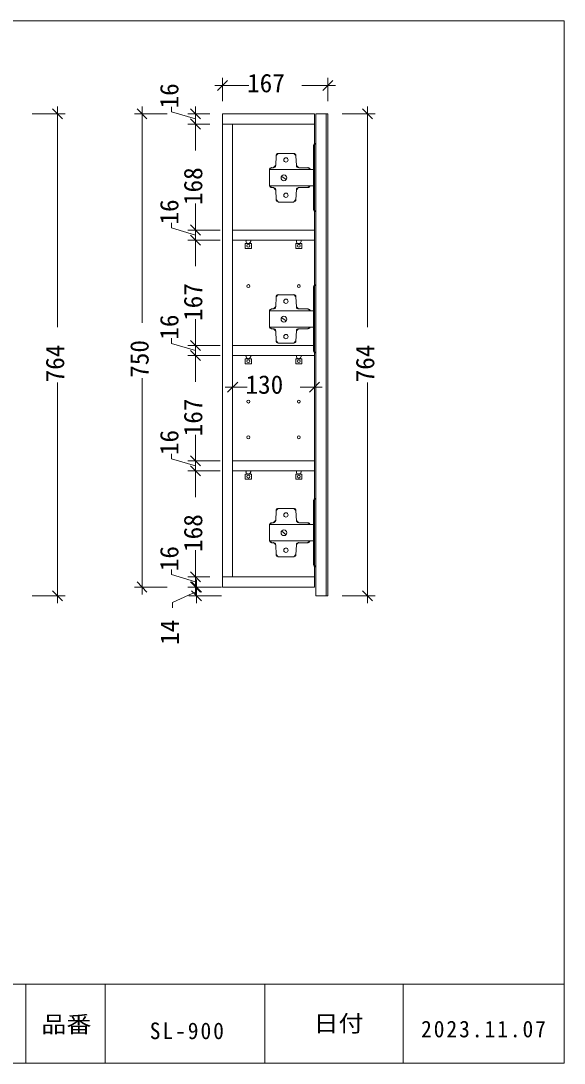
# Model space of a CAD drawing. Units: millimetres, scale not verified. Extents: x -1249 to 1249, y -827 to 827.
# Drawn here: x 387 to 1249, y -827 to 827 of the extents above; entities that cross this region are included whole.
import ezdxf
from ezdxf.enums import TextEntityAlignment as Align

# ---------------------------------------------------------------- set-up
doc = ezdxf.new("R2010")
doc.units = ezdxf.units.MM
doc.header["$LTSCALE"] = 6
doc.layers.add('0-0_0', color=1, linetype='Continuous', lineweight=18)
doc.styles.add('ＭＳ ゴシック', font='')
doc.styles.get('ＭＳ ゴシック').set_extended_font_data('MS Gothic')

msp = doc.modelspace()

# ---------------------------------------------------------------- linework, layer by layer
at = {"layer": '0-0_0'}
for p, q in [((714.838, 731.951), (698.825, 715.938)), ((706.831, 698.834), (706.831, 735.955)), ((865.869, 715.938), (881.882, 731.951)), ((873.875, 698.834), (873.875, 735.955)), ((694.821, 723.945), (748.319, 723.945)), ((885.885, 723.945), (832.387, 723.945)), ((404.769, 678.817), (456.811, 678.817)), ((452.808, 670.811), (436.795, 686.824)), ((444.801, 690.827), (444.801, 340.726)), ((618.76, 678.817), (567.082, 678.817)), ((586.734, 670.811), (571.085, 686.824)), ((579.092, 690.827), (579.092, 347.277)), ((686.815, 678.817), (651.878, 678.817)), ((671.894, 670.811), (655.881, 686.824)), ((663.887, 650.795), (663.887, 690.827)), ((896.803, 678.817), (948.845, 678.817)), ((944.842, 670.811), (928.829, 686.824)), ((936.835, 690.827), (936.835, 340.726)), ((663.887, 674.814), (663.887, 620.589)), ((663.887, 482.659), (663.887, 536.521)), ((663.887, 466.646), (663.887, 506.678)), ((663.887, 490.665), (663.887, 437.168)), ((663.887, 299.602), (663.887, 353.1)), ((663.887, 283.589), (663.887, 323.621)), ((663.887, 307.608), (663.887, 254.111)), ((444.801, -97.446), (444.801, 252.655)), ((579.092, -83.617), (579.092, 259.934)), ((730.851, 253.383), (714.838, 237.37)), ((722.844, 245.376), (722.844, 257.386)), ((844.761, 237.37), (860.774, 253.383)), ((852.767, 245.376), (852.767, 257.386)), ((936.835, -97.446), (936.835, 252.655)), ((710.834, 245.376), (745.772, 245.376)), ((864.777, 245.376), (830.204, 245.376)), ((663.887, 116.545), (663.887, 170.043)), ((663.887, 100.532), (663.887, 140.564)), ((663.887, 124.551), (663.887, 70.69)), ((663.887, -67.604), (663.887, -13.378)), ((663.887, -83.617), (663.887, -43.584)), ((571.085, -63.601), (586.734, -79.614)), ((655.881, -63.601), (671.894, -79.614)), ((673.35, -79.614), (657.337, -63.601)), ((665.343, -97.446), (665.343, -59.597)), ((436.795, -77.43), (452.808, -93.443)), ((618.76, -71.607), (567.082, -71.607)), ((686.815, -71.607), (651.878, -71.607)), ((705.375, -71.607), (653.333, -71.607)), ((657.337, -77.43), (673.35, -93.443)), ((928.829, -77.43), (944.842, -93.443)), ((404.769, -85.436), (456.811, -85.436)), ((705.375, -85.436), (653.333, -85.436)), ((896.803, -85.436), (948.845, -85.436))]:
    msp.add_line(p, q, dxfattribs=at)
at = {"layer": '0-0_0', "color": 8}
for p, q in [((851.312, 628.777), (854.769, 632.234)), ((791.627, 612.764), (795.084, 616.221)), ((819.832, 616.221), (823.289, 612.764)), ((790.896, 596.958), (787.442, 593.658)), ((827.474, 593.658), (824.02, 596.958)), ((781.183, 591.065), (784.53, 593.658)), ((842.395, 593.658), (845.743, 591.065)), ((784.53, 561.996), (781.183, 564.589)), ((845.743, 564.589), (842.395, 561.996)), ((787.442, 561.996), (790.896, 558.696)), ((824.02, 558.696), (827.474, 561.996)), ((795.084, 539.432), (791.627, 542.889)), ((823.289, 542.889), (819.832, 539.432)), ((854.769, 523.783), (851.312, 527.24)), ((851.312, 404.596), (854.769, 408.053)), ((791.627, 388.947), (795.084, 392.404)), ((819.832, 392.404), (823.289, 388.947)), ((781.183, 366.884), (784.53, 369.477)), ((790.896, 372.777), (787.442, 369.477)), ((827.474, 369.477), (824.02, 372.777)), ((842.395, 369.477), (845.743, 366.884)), ((784.53, 338.179), (781.183, 340.771)), ((787.442, 338.179), (790.896, 334.878)), ((824.02, 334.878), (827.474, 338.179)), ((845.743, 340.771), (842.395, 338.179)), ((795.084, 315.251), (791.627, 318.708)), ((823.289, 318.708), (819.832, 315.251)), ((854.769, 299.602), (851.312, 303.059)), ((851.312, 65.413), (854.769, 68.87)), ((791.627, 49.764), (795.084, 53.221)), ((819.832, 53.221), (823.289, 49.764)), ((790.896, 33.958), (787.442, 30.657)), ((827.474, 30.657), (824.02, 33.958)), ((781.183, 27.701), (784.53, 30.293)), ((842.395, 30.293), (845.743, 27.701)), ((784.53, -1.005), (781.183, 1.588)), ((845.743, 1.588), (842.395, -1.005)), ((787.442, -1.005), (790.896, -4.305)), ((824.02, -4.305), (827.474, -1.005)), ((795.084, -23.568), (791.627, -20.111)), ((823.289, -20.111), (819.832, -23.568)), ((854.769, -39.581), (851.312, -36.124))]:
    msp.add_line(p, q, dxfattribs=at)
at = {"layer": '0-0_0', "color": 7, "lineweight": 15}
for p, q in [((748.319, 473.561), (747.227, 473.561)), ((828.384, 473.561), (827.292, 473.561)), ((748.319, 290.504), (747.227, 290.504)), ((828.384, 290.504), (827.292, 290.504)), ((748.319, 107.447), (747.227, 107.447)), ((828.384, 107.447), (827.292, 107.447))]:
    msp.add_line(p, q, dxfattribs=at)
at = {"layer": '0-0_0', "color": 7}
for p, q in [((-1249.379, -701.329), (1248.863, -701.329)), ((394.89, -701.329), (394.89, -826.86)), ((774.029, -701.329), (774.029, -826.86)), ((993.435, -701.329), (993.435, -826.86))]:
    msp.add_line(p, q, dxfattribs=at)
for points in [[(-1249.379, -826.86), (1248.863, -826.86), (1248.863, 826.506), (-1249.379, 826.506)], [(706.831, 662.805), (706.831, 678.817), (852.767, 678.817), (852.767, 662.805)], [(706.831, -71.607), (706.831, 678.817), (852.767, 678.817), (852.767, -71.607)], [(870.964, 678.817), (870.964, -85.436), (873.875, -85.436), (873.875, 678.817), (854.951, 678.817), (854.951, -85.436), (870.964, -85.436)], [(706.831, 662.805), (722.844, 662.805), (722.844, -55.594), (706.831, -55.594)], [(722.844, 478.656), (722.844, 494.669), (852.767, 494.669), (852.767, 478.656)], [(722.844, 295.599), (722.844, 311.612), (852.767, 311.612), (852.767, 295.599)], [(722.844, 112.542), (722.844, 128.555), (852.767, 128.555), (852.767, 112.542)], [(706.831, -71.607), (706.831, -55.594), (852.767, -55.594), (852.767, -71.607)]]:
    msp.add_lwpolyline(points, close=True, dxfattribs=at)
at = {"layer": '0-0_0'}
for points in [[(663.887, 670.811), (626.039, 682.093), (626.039, 690.099)], [(651.878, 662.805), (686.815, 662.805), (651.878, 662.805)], [(671.894, 654.798), (655.881, 670.811), (671.894, 654.798)], [(663.887, 486.662), (626.039, 497.944), (626.039, 505.951)], [(671.894, 486.662), (655.881, 502.675), (671.894, 486.662)], [(651.878, 494.669), (702.828, 494.669), (651.878, 494.669)], [(671.894, 470.649), (655.881, 486.662), (671.894, 470.649)], [(651.878, 478.656), (702.828, 478.656), (651.878, 478.656)], [(663.887, 303.605), (626.039, 314.887), (626.039, 322.893)], [(671.894, 303.605), (655.881, 319.618), (671.894, 303.605)], [(651.878, 311.612), (702.828, 311.612), (651.878, 311.612)], [(655.881, 303.605), (671.894, 287.592), (655.881, 303.605)], [(651.878, 295.599), (702.828, 295.599), (651.878, 295.599)], [(663.887, 120.548), (626.039, 131.83), (626.039, 139.836)], [(671.894, 120.548), (655.881, 136.561), (671.894, 120.548)], [(651.878, 128.555), (702.828, 128.555), (651.878, 128.555)], [(671.894, 104.535), (655.881, 120.548), (671.894, 104.535)], [(651.878, 112.542), (702.828, 112.542), (651.878, 112.542)], [(663.887, -63.601), (626.039, -51.955), (626.039, -43.948)], [(671.894, -63.601), (655.881, -47.588), (671.894, -63.601)], [(651.878, -55.594), (686.815, -55.594), (651.878, -55.594)], [(665.343, -78.522), (627.13, -96.354), (627.13, -104.361)]]:
    msp.add_lwpolyline(points, dxfattribs=at)
at = {"layer": '0-0_0', "color": 8}
for points in [[(851.312, 628.595), (851.312, 527.058), (851.312, 628.595)], [(854.951, 523.419), (854.951, 631.87), (854.951, 523.419)], [(791.263, 596.933), (791.991, 612.582), (791.263, 596.933)], [(795.266, 616.221), (820.014, 616.221), (795.266, 616.221)], [(823.289, 612.582), (824.017, 596.933), (823.289, 612.582)], [(784.712, 593.294), (787.624, 593.294), (784.712, 593.294)], [(808.004, 574.733), (801.089, 579.828), (808.004, 574.733)], [(827.656, 593.294), (842.577, 593.294), (827.656, 593.294)], [(784.712, 561.996), (787.624, 561.996), (784.712, 561.996)], [(791.263, 558.72), (791.991, 542.707), (791.263, 558.72)], [(823.289, 542.707), (824.017, 558.72), (823.289, 542.707)], [(827.656, 561.996), (842.577, 561.996), (827.656, 561.996)], [(795.266, 539.068), (820.014, 539.068), (795.266, 539.068)], [(851.312, 404.414), (851.312, 302.877), (851.312, 404.414)], [(854.951, 299.238), (854.951, 407.689), (854.951, 299.238)], [(791.263, 372.752), (791.991, 388.765), (791.263, 372.752)], [(795.266, 392.04), (820.014, 392.04), (795.266, 392.04)], [(823.289, 388.765), (824.017, 372.752), (823.289, 388.765)], [(784.712, 369.477), (787.624, 369.477), (784.712, 369.477)], [(827.656, 369.477), (842.577, 369.477), (827.656, 369.477)], [(808.004, 350.552), (801.089, 355.647), (808.004, 350.552)], [(784.712, 337.815), (787.624, 337.815), (784.712, 337.815)], [(791.263, 334.539), (791.991, 318.526), (791.263, 334.539)], [(823.289, 318.526), (824.017, 334.539), (823.289, 318.526)], [(827.656, 337.815), (842.577, 337.815), (827.656, 337.815)], [(795.266, 315.251), (820.014, 315.251), (795.266, 315.251)], [(854.951, -39.581), (854.951, 68.87), (854.951, -39.581)], [(795.266, 53.221), (820.014, 53.221), (795.266, 53.221)], [(851.312, 65.231), (851.312, -36.306), (851.312, 65.231)], [(791.263, 33.569), (791.991, 49.582), (791.263, 33.569)], [(823.289, 49.582), (824.017, 33.569), (823.289, 49.582)], [(784.712, 30.293), (787.624, 30.293), (784.712, 30.293)], [(808.004, 11.369), (801.089, 16.828), (808.004, 11.369)], [(827.656, 30.293), (842.577, 30.293), (827.656, 30.293)], [(784.712, -1.369), (787.624, -1.369), (784.712, -1.369)], [(791.263, -4.644), (791.991, -20.293), (791.263, -4.644)], [(823.289, -20.293), (824.017, -4.644), (823.289, -20.293)], [(827.656, -1.369), (842.577, -1.369), (827.656, -1.369)], [(795.266, -23.932), (820.014, -23.932), (795.266, -23.932)]]:
    msp.add_lwpolyline(points, dxfattribs=at)
for points in [[(851.312, 590.746), (781.437, 590.746), (781.437, 564.543), (851.312, 564.543), (781.437, 564.543), (781.437, 590.746)], [(851.312, 366.565), (781.437, 366.565), (781.437, 340.362), (851.312, 340.362), (781.437, 340.362), (781.437, 366.565)], [(851.312, 27.746), (781.437, 27.746), (781.437, 1.543), (851.312, 1.543), (781.437, 1.543), (781.437, 27.746)]]:
    msp.add_lwpolyline(points, close=True, dxfattribs=at)
at = {"layer": '0-0_0', "color": 7, "lineweight": 15}
for points in [[(742.86, 473.561), (742.86, 465.554), (752.686, 465.554), (752.686, 473.561)], [(822.925, 473.561), (822.925, 465.554), (832.751, 465.554), (832.751, 473.561)], [(742.86, 290.504), (742.86, 282.497), (752.686, 282.497), (752.686, 290.504)], [(822.925, 290.504), (822.925, 282.497), (832.751, 282.497), (832.751, 290.504)], [(742.86, 107.447), (742.86, 99.44), (752.686, 99.44), (752.686, 107.447)], [(822.925, 107.447), (822.925, 99.44), (832.751, 99.44), (832.751, 107.447)]]:
    msp.add_lwpolyline(points, close=True, dxfattribs=at)
for points in [[(744.316, 476.472), (744.316, 478.656), (751.595, 478.656), (751.595, 476.472)], [(824.381, 476.472), (824.381, 478.656), (831.659, 478.656), (831.659, 476.472)], [(744.316, 293.779), (744.316, 295.599), (751.595, 295.599), (751.595, 293.779)], [(824.381, 293.779), (824.381, 295.599), (831.659, 295.599), (831.659, 293.779)], [(744.316, 110.722), (744.316, 112.542), (751.595, 112.542), (751.595, 110.722)], [(824.381, 110.722), (824.381, 112.542), (831.659, 112.542), (831.659, 110.722)]]:
    msp.add_lwpolyline(points, dxfattribs=at)
at = {"layer": '0-0_0', "color": 7}
msp.add_lwpolyline([(520.421, -826.86), (520.421, -701.329), (520.421, -826.86)], dxfattribs=at)
at = {"layer": '0-0_0', "color": 8}
for centre, radius in [((807.458, 605.849), 3.457), ((807.458, 605.849), 3.457), ((804.183, 577.463), 4.549), ((804.183, 577.463), 4.549), ((807.458, 549.804), 3.457), ((807.458, 549.804), 3.457), ((807.458, 381.668), 3.457), ((807.458, 381.668), 3.457), ((804.183, 353.282), 4.549), ((804.183, 353.282), 4.549), ((807.458, 325.623), 3.457), ((807.458, 325.623), 3.457), ((807.458, 42.849), 3.457), ((807.458, 42.849), 3.457), ((804.183, 14.462), 4.549), ((804.183, 14.462), 4.549), ((807.458, -13.196), 3.457), ((807.458, -13.196), 3.457)]:
    msp.add_circle(centre, radius, dxfattribs=at)
at = {"layer": '0-0_0', "color": 7, "lineweight": 15}
for centre in [(747.773, 469.739), (827.838, 469.739), (747.773, 286.682), (827.838, 286.682), (747.773, 103.625), (827.838, 103.625)]:
    msp.add_circle(centre, 2.365, dxfattribs=at)
at = {"layer": '0-0_0', "color": 7}
for centre in [(747.773, 469.739), (827.838, 469.739), (747.773, 405.688), (827.838, 405.688), (747.773, 286.682), (827.838, 286.682), (747.773, 222.631), (827.838, 222.631), (747.773, 165.858), (827.838, 165.858), (747.773, 103.625), (827.838, 103.625)]:
    msp.add_circle(centre, 2.365, dxfattribs=at)
at = {"layer": '0-0_0', "color": 8}
for centre, start, end in [((854.769, 628.777), 89.99996, 180.00004), ((795.084, 612.764), 89.99996, 180.00004), ((819.832, 612.764), 359.99996, 90.00004), ((787.442, 597.115), 269.99997, 357.39629), ((827.474, 597.115), 182.60371, 270.00003), ((784.53, 590.2), 90, 165.52001), ((842.395, 590.2), 14.47999, 90), ((784.53, 565.453), 194.47999, 270), ((842.395, 565.453), 270, 345.52001), ((787.442, 558.538), 2.60371, 90.00003), ((827.474, 558.538), 89.99997, 177.39629), ((795.084, 542.889), 179.99996, 270.00004), ((819.832, 542.889), 269.99996, 0.00004), ((854.769, 527.24), 179.99996, 270.00004), ((854.769, 404.596), 89.99996, 180.00004), ((795.084, 388.947), 89.99996, 180.00004), ((819.832, 388.947), 359.99996, 90.00004), ((784.53, 366.019), 90, 165.52001), ((787.442, 372.934), 269.99997, 357.39629), ((827.474, 372.934), 182.60371, 270.00003), ((842.395, 366.019), 14.47999, 90), ((784.53, 341.636), 194.47999, 270), ((787.442, 334.721), 2.60371, 90.00003), ((827.474, 334.721), 89.99997, 177.39629), ((842.395, 341.636), 270, 345.52001), ((795.084, 318.708), 179.99996, 270.00004), ((819.832, 318.708), 269.99996, 0.00004), ((854.769, 303.059), 179.99996, 270.00004), ((854.769, 65.413), 89.99996, 180.00004), ((795.084, 49.764), 89.99996, 180.00004), ((819.832, 49.764), 359.99996, 90.00004), ((787.442, 34.115), 269.99997, 357.39629), ((827.474, 34.115), 182.60371, 270.00003), ((784.53, 26.836), 90, 165.52001), ((842.395, 26.836), 14.47999, 90), ((784.53, 2.453), 194.47999, 270), ((842.395, 2.453), 270, 345.52001), ((787.442, -4.462), 2.60371, 90.00003), ((827.474, -4.462), 89.99997, 177.39629), ((795.084, -20.111), 179.99996, 270.00004), ((819.832, -20.111), 269.99996, 0.00004), ((854.769, -36.124), 179.99996, 270.00004)]:
    msp.add_arc(centre, 3.457, start, end, dxfattribs=at)
at = {"layer": '0-0_0', "color": 7, "lineweight": 15}
for centre, start, end in [((747.045, 476.654), 180, 270), ((748.137, 476.654), 270, 360), ((827.11, 476.654), 180, 270), ((828.202, 476.654), 270, 360), ((747.045, 293.961), 180, 270), ((748.137, 293.961), 270, 360), ((827.11, 293.961), 180, 270), ((828.202, 293.961), 270, 360), ((747.045, 110.904), 180, 270), ((748.137, 110.904), 270, 360), ((827.11, 110.904), 180, 270), ((828.202, 110.904), 270, 360)]:
    msp.add_arc(centre, 3.093, start, end, dxfattribs=at)

# ---------------------------------------------------------------- texts
at = {"layer": '0-0_0', "color": 7, "style": 'ＭＳ ゴシック'}
for s, p in [('167', (745.772, 704.369)), ('130', (743.224, 226.164))]:
    msp.add_text(s, height=29.33, dxfattribs=at).set_placement(p, align=Align.BOTTOM_LEFT)
for s, p in [('16', (645.615, 687.552)), ('168', (683.463, 534.337)), ('16', (645.615, 503.403)), ('167', (683.463, 350.552)), ('16', (645.615, 320.71)), ('750', (598.304, 260.297)), ('764', (464.377, 253.019)), ('764', (956.411, 253.019)), ('167', (683.463, 167.495)), ('16', (645.615, 137.653)), ('168', (683.463, -15.926)), ('16', (645.615, -46.496)), ('14', (646.266, -163.318))]:
    msp.add_text(s, height=29.33, rotation=90, dxfattribs=at).set_placement(p, align=Align.BOTTOM_LEFT)
at = {"layer": '0-0_0', "color": 3, "style": 'ＭＳ ゴシック', "width": 1.1}
for s, p in [('品番', (419.358, -786.345)), ('日付', (851.275, -784.925))]:
    msp.add_text(s, height=26.39, dxfattribs=at).set_placement(p, align=Align.BOTTOM_LEFT)
at = {"layer": '0-0_0', "color": 3, "char_height": 26.39, "attachment_point": 7, "style": 'ＭＳ ゴシック'}
for s, insert in [('\\T1.18;\\W0.95;2023.11.07', (1021.769, -786.345)), ('\\T1.18;\\W0.95;SL-900', (591.272, -789.187))]:
    msp.add_mtext(s, dxfattribs=dict(at, insert=insert))

doc.saveas('drawing.dxf')
